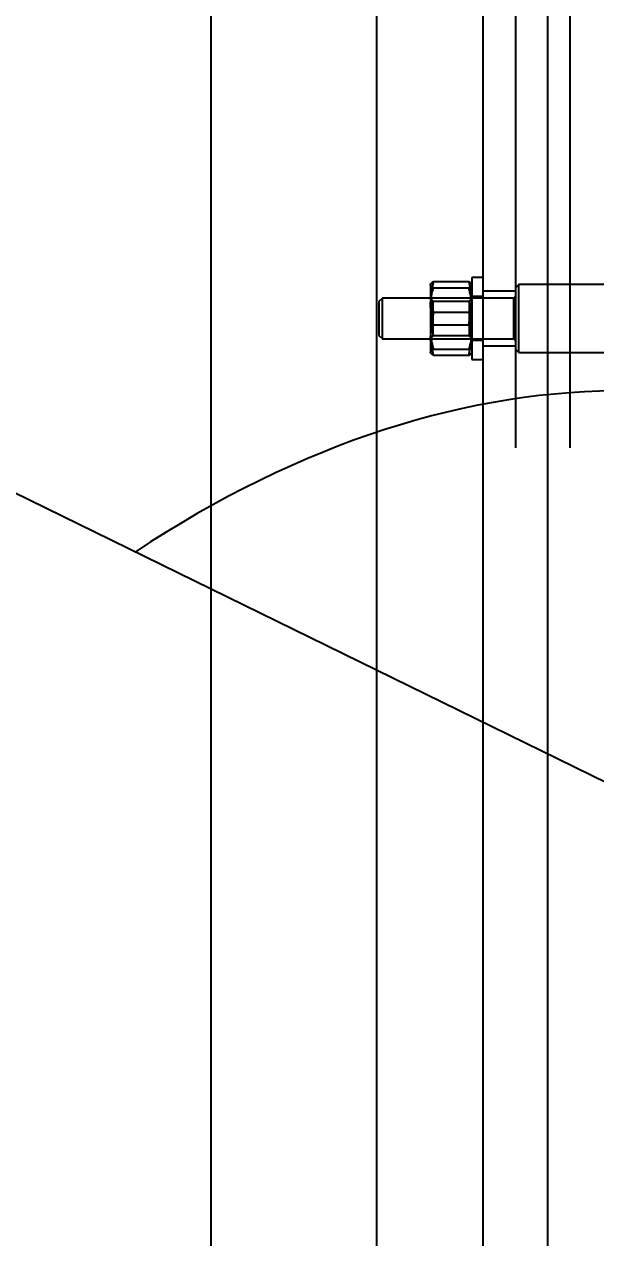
# Model space of a CAD drawing. Header units: metres. Extents: x 0 to 63075, y 0 to 44550.
# Drawn here: x 13701.7 to 13785.5, y 27741 to 27918.8 of the extents above; entities that cross this region are included whole.
import ezdxf

# ---------------------------------------------------------------- set-up
doc = ezdxf.new("R2010")
doc.units = ezdxf.units.M
doc.header["$LTSCALE"] = 75
doc.linetypes.add('HIDDEN2', pattern=[4.7625, 3.175, -1.5875])
for name, color, linetype in [('18_COTAS', 7, 'Continuous'), ('SDM', 7, 'Continuous'), ('SL1', 8, 'Continuous'), ('SL4', 4, 'Continuous'), ('ST1', 7, 'HIDDEN2')]:
    doc.layers.add(name, color=color, linetype=linetype)
doc.styles.add('ROMANS', font='ROMANS.SHX')
doc.dimstyles.new('75___1-75', dxfattribs={"dimscale": 75, "dimtxt": 2.5, "dimasz": 2, "dimexe": 1.5, "dimexo": 1, "dimgap": 0.5, "dimtad": 1, "dimdec": 0, "dimzin": 12, "dimtxsty": 'ROMANS', "dimcen": 0, "dimclrd": 256, "dimclre": 256, "dimclrt": 3, "dimazin": 3, "dimtfac": 1, "dimtdec": 0, "dimtmove": 0, "dimatfit": 0, "dimfxl": 1, "dimlwd": -1, "dimlwe": -1, "dimarcsym": 0})

# ---------------------------------------------------------------- blocks, each defined once
blk = doc.blocks.new('A$C1d93b9d1')
at = {"layer": 'SL1'}
for p, q in [((5541.99, 3497.72), (5000.32, 3763.11)), ((5469.58, 3750), (5469.58, 2300.5)), ((5469.58, 3750), (5469.58, 2300.5)), ((5493.88, 3750), (5493.88, 2300.5)), ((5493.88, 3750), (5493.88, 2300.5))]:
    blk.add_line(p, q, dxfattribs=at)
blk.add_ellipse((5493.8, 3399.35), major_axis=(-75.43, -153.96), ratio=0.705012, start_param=0.687373, end_param=4.019336, dxfattribs=at)
blk = doc.blocks.new('*D27')
at = {"layer": '18_COTAS', "transparency": 16777216}
for p, q in [((12131.24, 27878.33), (12131.24, 30705.37)), ((13913.74, 30509.57), (13913.74, 30705.37)), ((11981.24, 30592.87), (11122.31, 30592.87)), ((13913.74, 30592.87), (12131.24, 30592.87)), ((14063.74, 30592.87), (14213.74, 30592.87))]:
    blk.add_line(p, q, dxfattribs=at)
for points in [[(11981.24, 30617.87), (11981.24, 30567.87), (12131.24, 30592.87)], [(14063.74, 30617.87), (14063.74, 30567.87), (13913.74, 30592.87)]]:
    blk.add_solid(points, dxfattribs=at)
at = {"layer": 'Defpoints', "color": 0, "transparency": 16777216}
for p in [(13913.74, 30592.87), (13913.74, 30434.57), (12131.24, 27803.33)]:
    blk.add_point(p, dxfattribs=at)
at = {"layer": '18_COTAS', "color": 3, "transparency": 16777216, "insert": (11476.78, 30724.12), "char_height": 187.5, "attachment_point": 5, "style": 'ROMANS'}
blk.add_mtext('1782', dxfattribs=at)
blk = doc.blocks.new('A$C429c7d53')
at = {"layer": 'SL4'}
for p, q in [((48.23, 1004.76), (48.23, 54.76)), ((57.76, 215), (57.76, 1004.76)), ((48.23, 791.6), (46.64, 791.6)), ((46.64, 791.6), (46.64, 779.6)), ((40.57, 790.67), (40.54, 790.6)), ((40.54, 790.54), (40.54, 787.38)), ((40.98, 791), (40.82, 790.18)), ((40.98, 791), (46.19, 791)), ((40.98, 790.08), (46.19, 790.08)), ((46.19, 791), (46.35, 790.18)), ((46.64, 790.6), (46.6, 790.67)), ((33.5, 788.6), (33, 788.1)), ((33, 788.1), (33, 783.1)), ((40.54, 788.6), (33.5, 788.6)), ((33.5, 782.6), (33.5, 788.6)), ((40.98, 784.69), (40.54, 787.38)), ((40.54, 787.38), (40.54, 782.45)), ((46.19, 784.69), (46.64, 787.38)), ((40.98, 784.69), (46.19, 784.69)), ((33, 783.1), (33.5, 782.6)), ((33.5, 782.6), (40.54, 782.6)), ((40.98, 780.21), (40.54, 782.45)), ((40.54, 782.45), (40.54, 780.6)), ((46.19, 780.21), (46.64, 782.45)), ((40.54, 780.6), (40.57, 780.54)), ((46.6, 780.54), (46.64, 780.6)), ((40.98, 780.21), (46.19, 780.21)), ((46.64, 779.6), (48.23, 779.6))]:
    blk.add_line(p, q, dxfattribs=at)
for points, knots in [([(40.54, 790.54), (40.54, 790.58), (40.57, 790.74), (40.81, 790.89), (40.98, 791)], [0, 0, 0, 0, 0.2686336, 1, 1, 1, 1]), ([(40.98, 790.08), (40.91, 790.12), (40.65, 790.27), (40.59, 790.42), (40.54, 790.54)], [0, 0, 0, 0, 0.257551, 1, 1, 1, 1]), ([(40.54, 787.38), (40.54, 787.45), (40.54, 788.36), (40.77, 789.25), (40.98, 790.08)], [0, 0, 0, 0, 0.070201, 1, 1, 1, 1]), ([(46.64, 790.54), (46.63, 790.58), (46.6, 790.74), (46.36, 790.89), (46.19, 791)], [0, 0, 0, 0, 0.2686336, 1, 1, 1, 1]), ([(46.19, 790.08), (46.26, 790.12), (46.52, 790.27), (46.58, 790.42), (46.64, 790.54)], [0, 0, 0, 0, 0.257551, 1, 1, 1, 1]), ([(46.64, 787.38), (46.63, 787.45), (46.63, 788.36), (46.4, 789.25), (46.19, 790.08)], [0, 0, 0, 0, 0.070201, 1, 1, 1, 1]), ([(40.54, 782.45), (40.54, 782.5), (40.54, 783.26), (40.77, 784), (40.98, 784.69)], [0, 0, 0, 0, 0.0702006, 1, 1, 1, 1]), ([(46.64, 782.45), (46.63, 782.5), (46.63, 783.26), (46.4, 784), (46.19, 784.69)], [0, 0, 0, 0, 0.0702006, 1, 1, 1, 1]), ([(40.98, 780.21), (40.91, 780.25), (40.65, 780.4), (40.59, 780.55), (40.54, 780.67)], [0, 0, 0, 0, 0.257551, 1, 1, 1, 1]), ([(46.19, 780.21), (46.26, 780.25), (46.45, 780.35), (46.51, 780.47), (46.54, 780.54)], [0, 0, 0, 0, 0.354732, 1, 1, 1, 1])]:
    blk.add_open_spline(points, degree=3, knots=knots, dxfattribs=at)
at = {"layer": 'ST1'}
for p, q in [((53, 1004.76), (53, 4.76)), ((57.76, 215), (57.76, 1004.76)), ((61, 1004.76), (61, 4.76)), ((40.82, 790.18), (40.54, 788.76)), ((46.35, 790.18), (46.64, 788.76)), ((53, 789.6), (48.23, 789.6)), ((53.5, 790.6), (53, 790.1)), ((53, 790.1), (53, 781.1)), ((53.5, 780.6), (53.5, 790.6)), ((67.75, 790.6), (53.5, 790.6)), ((52.75, 788.6), (40.54, 788.6)), ((40.56, 788.6), (40.54, 788.6)), ((40.56, 788.6), (40.56, 782.6)), ((40.91, 788.1), (40.56, 788.6)), ((40.91, 788.1), (40.91, 783.1)), ((46.28, 788.1), (40.91, 788.1)), ((46.64, 788.6), (46.28, 788.1)), ((46.28, 783.1), (46.28, 788.1)), ((48.23, 788.8), (46.64, 788.8)), ((52.75, 788.6), (52.75, 782.6)), ((40.98, 786.52), (40.54, 783.82)), ((40.98, 786.52), (46.19, 786.52)), ((46.19, 786.52), (46.64, 783.82)), ((40.54, 782.6), (52.75, 782.6)), ((40.56, 782.6), (40.91, 783.1)), ((40.91, 783.1), (46.28, 783.1)), ((46.28, 783.1), (46.64, 782.6)), ((46.64, 782.4), (48.23, 782.4)), ((40.98, 781.12), (46.19, 781.12)), ((48.23, 781.6), (53, 781.6)), ((53, 781.1), (53.5, 780.6)), ((53.5, 780.6), (67.75, 780.6))]:
    blk.add_line(p, q, dxfattribs=at)
for centre, start, end in [((52.75, 788.85), 270, 0), ((52.75, 782.35), 0, 90)]:
    blk.add_arc(centre, 0.25, start, end, dxfattribs=at)
for points, knots in [([(40.54, 788.76), (40.54, 788.7), (40.54, 787.95), (40.77, 787.21), (40.98, 786.52)], [0, 0, 0, 0, 0.0702006, 1, 1, 1, 1]), ([(46.64, 788.76), (46.63, 788.7), (46.63, 787.95), (46.4, 787.21), (46.19, 786.52)], [0, 0, 0, 0, 0.0702006, 1, 1, 1, 1]), ([(40.54, 783.82), (40.54, 783.76), (40.54, 782.85), (40.77, 781.95), (40.98, 781.12)], [0, 0, 0, 0, 0.070201, 1, 1, 1, 1]), ([(46.64, 783.82), (46.63, 783.76), (46.63, 782.85), (46.4, 781.95), (46.19, 781.12)], [0, 0, 0, 0, 0.070201, 1, 1, 1, 1])]:
    blk.add_open_spline(points, degree=3, knots=knots, dxfattribs=at)

msp = doc.modelspace()

# ---------------------------------------------------------------- block references
at = {"layer": 'SDM'}
for name, p in [('A$C1d93b9d1', (8259.51, 24302.83)), ('A$C429c7d53', (13720.74, 27090.07))]:
    msp.add_blockref(name, p, dxfattribs=at)

# ---------------------------------------------------------------- dimensions: what is measured, and where the dimension line sits
at = {"layer": '18_COTAS'}
dim = msp.add_linear_dim(base=(13913.73996451, 30592.87116724), p1=(12131.23996451, 27803.3334565), p2=(13913.73996451, 30434.56595658), dimstyle='75___1-75', dxfattribs=at)
dim.commit()
dim.dimension.update_dxf_attribs({"geometry": '*D27', "text_midpoint": (11476.77567879, 30592.87116724), "dimtype": 160})

doc.saveas('drawing.dxf')
